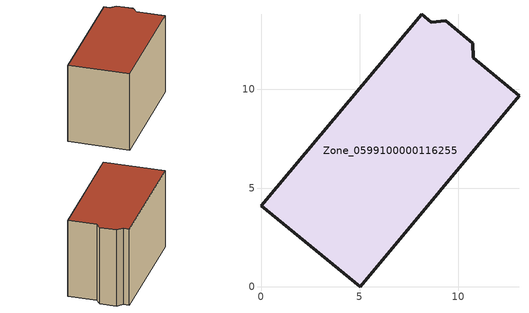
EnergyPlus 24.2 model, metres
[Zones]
Zone_0599100000116255
 floor ground (C_G): 0,4.12 8.14,13.82 8.63,13.42 9.37,13.48 10.73,12.34 10.75,11.61 13.07,9.69 5.02,0 z0
 wall outside (C_F): 5.02,0 13.07,9.69 10.75,11.61 10.73,12.34 9.37,13.48 8.63,13.42 8.14,13.82 0,4.12 5.02,0 z0:8.77
 roof outside (C_R): 8.14,13.82 0,4.12 5.02,0 13.07,9.69 10.75,11.61 10.73,12.34 9.37,13.48 8.63,13.42 z8.77
[BUILDING]
Pand.0599100000116255: North Axis=0; Terrain=City; Loads Convergence Tolerance Value=0.04; Temperature Convergence Tolerance Value=0.4; Solar Distribution=FullExterior; Maximum Number of Warmup Days=25; Minimum Number of Warmup Days=1
[Site:Location]
Rotterdam.The.Hague.AP_ZH_NLD Design_Conditions: Latitude=51.96; Longitude=4.45; Time Zone=1; Elevation=-4.5
[SITE:GROUNDTEMPERATURE:BUILDINGSURFACE]
18, 18, 18, 18, 18, 18, 18, 18, 18, 18, 18, 18
[MATERIAL] Thermal Absorptance=0.9; Solar Absorptance=0.7; Visible Absorptance=0.7
Name | Roughness | Thickness | Conductivity | Density | Specific Heat
G.TI.1946 | MediumSmooth | 0.15 | 1 | 540 | 1210
F.TI.1946 | Rough | 0.3 | 0.857143 | 1920 | 840
R.TI.1946 | MediumRough | 0.2 | 0.1 | 1500 | 1000
[CONSTRUCTION]
C_G: G.TI.1946
C_F: F.TI.1946
C_R: R.TI.1946
[ZONE]
Zone_0599100000116255: Type=1; Multiplier=1; Ceiling Height=Autocalculate; Volume=Autocalculate; Floor Area=autocalculate; Part of Total Floor Area=Yes
[ZONEINFILTRATION:DESIGNFLOWRATE]
Infil_Zone_0599100000116255: Zone or ZoneList or Space or SpaceList=Zone_0599100000116255; Schedule=AlwaysOn; Design Flow Rate Calculation Method=Flow/Area; Flow Rate per Floor Area=0.003; Constant Term Coefficient=1; Temperature Term Coefficient=0; Velocity Term Coefficient=0; Velocity Squared Term Coefficient=0
[HVACTEMPLATE:ZONE:IDEALLOADSAIRSYSTEM]
Zone_0599100000116255: Maximum Heating Supply Air Temperature=50; Minimum Cooling Supply Air Temperature=13; Maximum Heating Supply Air Humidity Ratio=0.0156; Minimum Cooling Supply Air Humidity Ratio=0.0077; Heating Limit=NoLimit; Cooling Limit=NoLimit; Dehumidification Control Type=ConstantSensibleHeatRatio; Cooling Sensible Heat Ratio=0.7; Dehumidification Setpoint=60; Humidification Control Type=None; Humidification Setpoint=30; Outdoor Air Method=None; Outdoor Air Flow Rate per Person=0.00944; Outdoor Air Flow Rate per Zone Floor Area=0; Outdoor Air Flow Rate per Zone=0; Demand Controlled Ventilation Type=None; Outdoor Air Economizer Type=NoEconomizer; Heat Recovery Type=None; Sensible Heat Recovery Effectiveness=0.7; Latent Heat Recovery Effectiveness=0.65
[ZONECONTROL:THERMOSTAT]
ThermostatControl_Zone_0599100000116255: Zone or ZoneList=Zone_0599100000116255; Control Type Schedule=DualSetpointControlType; Control 1=Thermostat_Zone_0599100000116255; Temperature Difference Between Cutout And Setpoint=0
[THERMOSTATSETPOINT:DUALSETPOINT]
Thermostat_Zone_0599100000116255: Heating Setpoint Temperature Schedule=HeatingSetpoint_Zone_0599100000116255; Cooling Setpoint Temperature Schedule=CoolingSetpoint_Zone_0599100000116255
[SCHEDULE:COMPACT]
HeatingSetpoint_Zone_0599100000116255: Through: 12/31, For: AllDays, Until: 24:00, 21
CoolingSetpoint_Zone_0599100000116255: Through: 12/31, For: AllDays, Until: 24:00, 24
DualSetpointControlType: Through: 12/31, For: AllDays, Until: 24:00, 4
AlwaysOn: Through: 12/31, For: AllDays, Until: 24:00, 1
